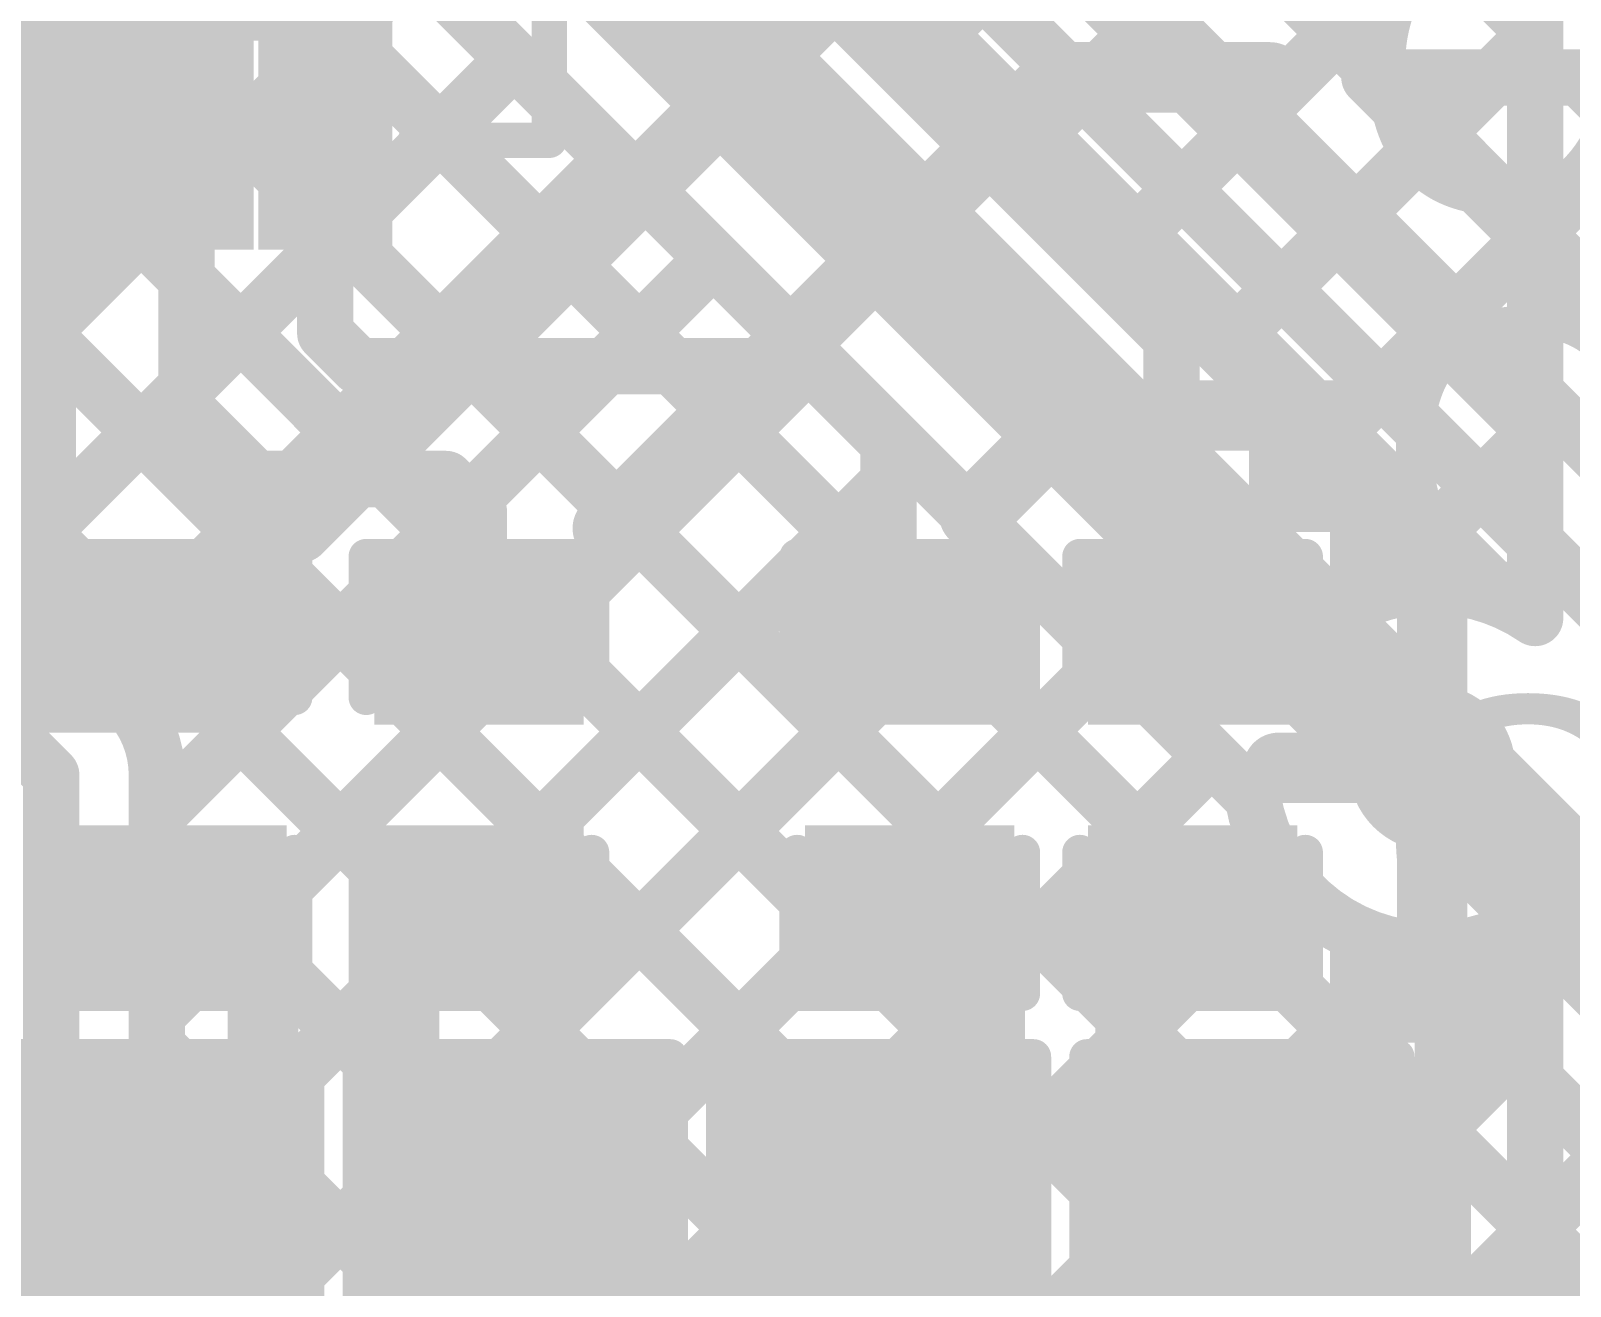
# Model space of a CAD drawing. Header units: millimetres. Extents: x -0.57 to 2.98, y -0.65 to 2.86.
# Drawn here: x 1.8291 to 2.0476, y 1.0374 to 1.2156 of the extents above; entities that cross this region are included whole.
import ezdxf

# ---------------------------------------------------------------- set-up
doc = ezdxf.new("R2010")
doc.units = ezdxf.units.MM
doc.header["$MEASUREMENT"] = 0
for name, color, linetype in [('BottomLayer', 5, 'Continuous'), ('BottomSolder', 6, 'Continuous'), ('Mechanical2', 216, 'Continuous'), ('TopLayer', 1, 'Continuous'), ('TopOverlay', 2, 'Continuous'), ('TopPaste', 8, 'Continuous'), ('TopSolder', 216, 'Continuous'), ('ViaHoleLayer', 16, 'Continuous')]:
    doc.layers.add(name, color=color, linetype=linetype)
doc.styles.add('Arial', font='', dxfattribs={"height": 0.2})
doc.styles.get('Arial').set_extended_font_data('Arial')

# ---------------------------------------------------------------- blocks, each defined once
blk = doc.blocks.new('SOLDER_BRIDGE_5')
at = {"layer": 'TopLayer'}
for points in [[(-0.045, -0.0175), (-0.045, 0.0175), (-0.015, 0.0175), (-0.015, -0.0175)], [(0.015, -0.0175), (0.015, 0.0175), (0.045, 0.0175), (0.045, -0.0175)]]:
    blk.add_hatch(color=1, dxfattribs=at).paths.add_polyline_path(points)
at = {"layer": 'TopPaste'}
for points in [[(-0.045, -0.0175), (-0.045, 0.0175), (-0.015, 0.0175), (-0.015, -0.0175)], [(0.015, -0.0175), (0.015, 0.0175), (0.045, 0.0175), (0.045, -0.0175)]]:
    blk.add_hatch(color=8, dxfattribs=at).paths.add_polyline_path(points)
at = {"layer": 'TopSolder'}
for points in [[(-0.049, -0.0215), (-0.049, 0.0215), (-0.011, 0.0215), (-0.011, -0.0215)], [(0.011, -0.0215), (0.011, 0.0215), (0.049, 0.0215), (0.049, -0.0215)]]:
    blk.add_hatch(color=216, dxfattribs=at).paths.add_polyline_path(points)
at = {"layer": 'TopOverlay', "const_width": 0.005}
for points in [[(-0.05, 0.022), (-0.05, -0.022)], [(-0.05, 0.022), (0.05, 0.022)], [(0.05, 0.022), (0.05, -0.022)], [(-0.05, -0.022), (0.05, -0.022)]]:
    blk.add_lwpolyline(points, dxfattribs=at)
at = {"layer": 'TopOverlay', "const_width": 0.0025}
for points in [[(-0.05125, 0.022, 1), (-0.04875, 0.022, 1)], [(-0.05125, 0.022, 1), (-0.04875, 0.022, 1)], [(0.04875, 0.022, 1), (0.05125, 0.022, 1)], [(0.04875, 0.022, 1), (0.05125, 0.022, 1)], [(-0.05125, -0.022, 1), (-0.04875, -0.022, 1)], [(-0.05125, -0.022, 1), (-0.04875, -0.022, 1)], [(0.04875, -0.022, 1), (0.05125, -0.022, 1)], [(0.04875, -0.022, 1), (0.05125, -0.022, 1)]]:
    blk.add_lwpolyline(points, format="xyb", close=True, dxfattribs=at)
blk = doc.blocks.new('C___0402_13')
at = {"layer": 'TopLayer'}
for points in [[(-0.0275, -0.0125), (-0.0275, 0.0125), (-0.0095, 0.0125), (-0.0095, -0.0125)], [(0.0095, -0.0125), (0.0095, 0.0125), (0.0275, 0.0125), (0.0275, -0.0125)]]:
    blk.add_hatch(color=1, dxfattribs=at).paths.add_polyline_path(points)
at = {"layer": 'TopPaste'}
for points in [[(-0.0275, -0.0125), (-0.0275, 0.0125), (-0.0095, 0.0125), (-0.0095, -0.0125)], [(0.0095, -0.0125), (0.0095, 0.0125), (0.0275, 0.0125), (0.0275, -0.0125)]]:
    blk.add_hatch(color=8, dxfattribs=at).paths.add_polyline_path(points)
at = {"layer": 'TopSolder'}
for points in [[(-0.02986, -0.01486), (-0.02986, 0.01486), (-0.00714, 0.01486), (-0.00714, -0.01486)], [(0.00714, -0.01486), (0.00714, 0.01486), (0.02986, 0.01486), (0.02986, -0.01486)]]:
    blk.add_hatch(color=216, dxfattribs=at).paths.add_polyline_path(points)
at = {"layer": 'TopOverlay', "const_width": 0.005}
for points in [[(-0.031, 0.016), (-0.011, 0.016)], [(-0.031, 0.016), (-0.031, -0.016)], [(0.011, 0.016), (0.031, 0.016)], [(0.031, 0.016), (0.031, -0.016)], [(-0.031, -0.016), (-0.011, -0.016)], [(0.011, -0.016), (0.031, -0.016)]]:
    blk.add_lwpolyline(points, dxfattribs=at)
at = {"layer": 'TopOverlay', "const_width": 0.0025}
for points in [[(-0.03225, 0.016, 1), (-0.02975, 0.016, 1)], [(-0.03225, 0.016, 1), (-0.02975, 0.016, 1)], [(-0.01225, 0.016, 1), (-0.00975, 0.016, 1)], [(0.00975, 0.016, 1), (0.01225, 0.016, 1)], [(0.02975, 0.016, 1), (0.03225, 0.016, 1)], [(0.02975, 0.016, 1), (0.03225, 0.016, 1)], [(-0.03225, -0.016, 1), (-0.02975, -0.016, 1)], [(-0.03225, -0.016, 1), (-0.02975, -0.016, 1)], [(-0.01225, -0.016, 1), (-0.00975, -0.016, 1)], [(0.00975, -0.016, 1), (0.01225, -0.016, 1)], [(0.02975, -0.016, 1), (0.03225, -0.016, 1)], [(0.02975, -0.016, 1), (0.03225, -0.016, 1)]]:
    blk.add_lwpolyline(points, format="xyb", close=True, dxfattribs=at)
blk = doc.blocks.new('C___0402_14')
at = {"layer": 'TopLayer'}
for points in [[(-0.0275, -0.0125), (-0.0275, 0.0125), (-0.0095, 0.0125), (-0.0095, -0.0125)], [(0.0095, -0.0125), (0.0095, 0.0125), (0.0275, 0.0125), (0.0275, -0.0125)]]:
    blk.add_hatch(color=1, dxfattribs=at).paths.add_polyline_path(points)
at = {"layer": 'TopPaste'}
for points in [[(-0.0275, -0.0125), (-0.0275, 0.0125), (-0.0095, 0.0125), (-0.0095, -0.0125)], [(0.0095, -0.0125), (0.0095, 0.0125), (0.0275, 0.0125), (0.0275, -0.0125)]]:
    blk.add_hatch(color=8, dxfattribs=at).paths.add_polyline_path(points)
at = {"layer": 'TopSolder'}
for points in [[(-0.02986, -0.01486), (-0.02986, 0.01486), (-0.00714, 0.01486), (-0.00714, -0.01486)], [(0.00714, -0.01486), (0.00714, 0.01486), (0.02986, 0.01486), (0.02986, -0.01486)]]:
    blk.add_hatch(color=216, dxfattribs=at).paths.add_polyline_path(points)
at = {"layer": 'TopOverlay', "const_width": 0.005}
for points in [[(-0.031, 0.016), (-0.011, 0.016)], [(-0.031, 0.016), (-0.031, -0.016)], [(0.011, 0.016), (0.031, 0.016)], [(0.031, 0.016), (0.031, -0.016)], [(-0.031, -0.016), (-0.011, -0.016)], [(0.011, -0.016), (0.031, -0.016)]]:
    blk.add_lwpolyline(points, dxfattribs=at)
at = {"layer": 'TopOverlay', "const_width": 0.0025}
for points in [[(-0.03225, 0.016, 1), (-0.02975, 0.016, 1)], [(-0.03225, 0.016, 1), (-0.02975, 0.016, 1)], [(-0.01225, 0.016, 1), (-0.00975, 0.016, 1)], [(0.00975, 0.016, 1), (0.01225, 0.016, 1)], [(0.02975, 0.016, 1), (0.03225, 0.016, 1)], [(0.02975, 0.016, 1), (0.03225, 0.016, 1)], [(-0.03225, -0.016, 1), (-0.02975, -0.016, 1)], [(-0.03225, -0.016, 1), (-0.02975, -0.016, 1)], [(-0.01225, -0.016, 1), (-0.00975, -0.016, 1)], [(0.00975, -0.016, 1), (0.01225, -0.016, 1)], [(0.02975, -0.016, 1), (0.03225, -0.016, 1)], [(0.02975, -0.016, 1), (0.03225, -0.016, 1)]]:
    blk.add_lwpolyline(points, format="xyb", close=True, dxfattribs=at)
blk = doc.blocks.new('C___0402_15')
at = {"layer": 'TopLayer'}
for points in [[(-0.0275, -0.0125), (-0.0275, 0.0125), (-0.0095, 0.0125), (-0.0095, -0.0125)], [(0.0095, -0.0125), (0.0095, 0.0125), (0.0275, 0.0125), (0.0275, -0.0125)]]:
    blk.add_hatch(color=1, dxfattribs=at).paths.add_polyline_path(points)
at = {"layer": 'TopPaste'}
for points in [[(-0.0275, -0.0125), (-0.0275, 0.0125), (-0.0095, 0.0125), (-0.0095, -0.0125)], [(0.0095, -0.0125), (0.0095, 0.0125), (0.0275, 0.0125), (0.0275, -0.0125)]]:
    blk.add_hatch(color=8, dxfattribs=at).paths.add_polyline_path(points)
at = {"layer": 'TopSolder'}
for points in [[(-0.02986, -0.01486), (-0.02986, 0.01486), (-0.00714, 0.01486), (-0.00714, -0.01486)], [(0.00714, -0.01486), (0.00714, 0.01486), (0.02986, 0.01486), (0.02986, -0.01486)]]:
    blk.add_hatch(color=216, dxfattribs=at).paths.add_polyline_path(points)
at = {"layer": 'TopOverlay', "const_width": 0.005}
for points in [[(-0.031, 0.016), (-0.031, -0.016)], [(-0.031, 0.016), (-0.011, 0.016)], [(0.011, 0.016), (0.031, 0.016)], [(0.031, 0.016), (0.031, -0.016)], [(-0.031, -0.016), (-0.011, -0.016)], [(0.011, -0.016), (0.031, -0.016)]]:
    blk.add_lwpolyline(points, dxfattribs=at)
at = {"layer": 'TopOverlay', "const_width": 0.0025}
for points in [[(-0.03225, 0.016, 1), (-0.02975, 0.016, 1)], [(-0.03225, 0.016, 1), (-0.02975, 0.016, 1)], [(-0.01225, 0.016, 1), (-0.00975, 0.016, 1)], [(0.00975, 0.016, 1), (0.01225, 0.016, 1)], [(0.02975, 0.016, 1), (0.03225, 0.016, 1)], [(0.02975, 0.016, 1), (0.03225, 0.016, 1)], [(-0.03225, -0.016, 1), (-0.02975, -0.016, 1)], [(-0.03225, -0.016, 1), (-0.02975, -0.016, 1)], [(-0.01225, -0.016, 1), (-0.00975, -0.016, 1)], [(0.00975, -0.016, 1), (0.01225, -0.016, 1)], [(0.02975, -0.016, 1), (0.03225, -0.016, 1)], [(0.02975, -0.016, 1), (0.03225, -0.016, 1)]]:
    blk.add_lwpolyline(points, format="xyb", close=True, dxfattribs=at)
blk = doc.blocks.new('C___0402_16')
at = {"layer": 'TopLayer'}
for points in [[(-0.0275, -0.0125), (-0.0275, 0.0125), (-0.0095, 0.0125), (-0.0095, -0.0125)], [(0.0095, -0.0125), (0.0095, 0.0125), (0.0275, 0.0125), (0.0275, -0.0125)]]:
    blk.add_hatch(color=1, dxfattribs=at).paths.add_polyline_path(points)
at = {"layer": 'TopPaste'}
for points in [[(-0.0275, -0.0125), (-0.0275, 0.0125), (-0.0095, 0.0125), (-0.0095, -0.0125)], [(0.0095, -0.0125), (0.0095, 0.0125), (0.0275, 0.0125), (0.0275, -0.0125)]]:
    blk.add_hatch(color=8, dxfattribs=at).paths.add_polyline_path(points)
at = {"layer": 'TopSolder'}
for points in [[(-0.02986, -0.01486), (-0.02986, 0.01486), (-0.00714, 0.01486), (-0.00714, -0.01486)], [(0.00714, -0.01486), (0.00714, 0.01486), (0.02986, 0.01486), (0.02986, -0.01486)]]:
    blk.add_hatch(color=216, dxfattribs=at).paths.add_polyline_path(points)
at = {"layer": 'TopOverlay', "const_width": 0.005}
for points in [[(-0.031, 0.016), (-0.031, -0.016)], [(-0.031, 0.016), (-0.011, 0.016)], [(0.011, 0.016), (0.031, 0.016)], [(0.031, 0.016), (0.031, -0.016)], [(-0.031, -0.016), (-0.011, -0.016)], [(0.011, -0.016), (0.031, -0.016)]]:
    blk.add_lwpolyline(points, dxfattribs=at)
at = {"layer": 'TopOverlay', "const_width": 0.0025}
for points in [[(-0.03225, 0.016, 1), (-0.02975, 0.016, 1)], [(-0.03225, 0.016, 1), (-0.02975, 0.016, 1)], [(-0.01225, 0.016, 1), (-0.00975, 0.016, 1)], [(0.00975, 0.016, 1), (0.01225, 0.016, 1)], [(0.02975, 0.016, 1), (0.03225, 0.016, 1)], [(0.02975, 0.016, 1), (0.03225, 0.016, 1)], [(-0.03225, -0.016, 1), (-0.02975, -0.016, 1)], [(-0.03225, -0.016, 1), (-0.02975, -0.016, 1)], [(-0.01225, -0.016, 1), (-0.00975, -0.016, 1)], [(0.00975, -0.016, 1), (0.01225, -0.016, 1)], [(0.02975, -0.016, 1), (0.03225, -0.016, 1)], [(0.02975, -0.016, 1), (0.03225, -0.016, 1)]]:
    blk.add_lwpolyline(points, format="xyb", close=True, dxfattribs=at)
blk = doc.blocks.new('24_WQFN__4X4__92')
at = {"layer": 'TopLayer'}
for points in [[(-0.05472, 0.05906), (-0.05472, 0.09252), (-0.0437, 0.09252), (-0.0437, 0.05906)], [(-0.03504, 0.05906), (-0.03504, 0.09252), (-0.02402, 0.09252), (-0.02402, 0.05906)], [(-0.01535, 0.05906), (-0.01535, 0.09252), (-0.00433, 0.09252), (-0.00433, 0.05906)], [(0.00433, 0.05906), (0.00433, 0.09252), (0.01535, 0.09252), (0.01535, 0.05906)], [(0.02402, 0.05906), (0.02402, 0.09252), (0.03504, 0.09252), (0.03504, 0.05906)], [(0.0437, 0.05906), (0.0437, 0.09252), (0.05472, 0.09252), (0.05472, 0.05906)], [(-0.09449, 0.05472), (-0.06102, 0.05472), (-0.06102, 0.0437), (-0.09449, 0.0437)], [(0.06102, 0.05472), (0.09449, 0.05472), (0.09449, 0.0437), (0.06102, 0.0437)], [(-0.05315, 0.05315), (0.05315, 0.05315), (0.05315, -0.05315), (-0.05315, -0.05315)], [(-0.09449, 0.03504), (-0.06102, 0.03504), (-0.06102, 0.02402), (-0.09449, 0.02402)], [(0.06102, 0.03504), (0.09449, 0.03504), (0.09449, 0.02402), (0.06102, 0.02402)], [(-0.09449, 0.01535), (-0.06102, 0.01535), (-0.06102, 0.00433), (-0.09449, 0.00433)], [(0.06102, 0.01535), (0.09449, 0.01535), (0.09449, 0.00433), (0.06102, 0.00433)], [(-0.09449, -0.00433), (-0.06102, -0.00433), (-0.06102, -0.01535), (-0.09449, -0.01535)], [(0.06102, -0.00433), (0.09449, -0.00433), (0.09449, -0.01535), (0.06102, -0.01535)], [(-0.09449, -0.02402), (-0.06102, -0.02402), (-0.06102, -0.03504), (-0.09449, -0.03504)], [(0.06102, -0.02402), (0.09449, -0.02402), (0.09449, -0.03504), (0.06102, -0.03504)], [(-0.06102, -0.05472), (-0.09449, -0.05472), (-0.09449, -0.0437), (-0.06102, -0.0437)], [(0.06102, -0.0437), (0.09449, -0.0437), (0.09449, -0.05472), (0.06102, -0.05472)], [(-0.0437, -0.05906), (-0.0437, -0.09252), (-0.05472, -0.09252), (-0.05472, -0.05906)], [(-0.02402, -0.05906), (-0.02402, -0.09252), (-0.03504, -0.09252), (-0.03504, -0.05906)], [(-0.00433, -0.05906), (-0.00433, -0.09252), (-0.01535, -0.09252), (-0.01535, -0.05906)], [(0.01535, -0.05906), (0.01535, -0.09252), (0.00433, -0.09252), (0.00433, -0.05906)], [(0.03504, -0.05906), (0.03504, -0.09252), (0.02402, -0.09252), (0.02402, -0.05906)], [(0.05472, -0.05906), (0.05472, -0.09252), (0.0437, -0.09252), (0.0437, -0.05906)]]:
    blk.add_hatch(color=1, dxfattribs=at).paths.add_polyline_path(points)
at = {"layer": 'TopPaste'}
for points in [[(-0.05472, 0.05906), (-0.05472, 0.09252), (-0.0437, 0.09252), (-0.0437, 0.05906)], [(-0.03504, 0.05906), (-0.03504, 0.09252), (-0.02402, 0.09252), (-0.02402, 0.05906)], [(-0.01535, 0.05906), (-0.01535, 0.09252), (-0.00433, 0.09252), (-0.00433, 0.05906)], [(0.00433, 0.05906), (0.00433, 0.09252), (0.01535, 0.09252), (0.01535, 0.05906)], [(0.02402, 0.05906), (0.02402, 0.09252), (0.03504, 0.09252), (0.03504, 0.05906)], [(0.0437, 0.05906), (0.0437, 0.09252), (0.05472, 0.09252), (0.05472, 0.05906)], [(-0.09449, 0.05472), (-0.06102, 0.05472), (-0.06102, 0.0437), (-0.09449, 0.0437)], [(0.06102, 0.05472), (0.09449, 0.05472), (0.09449, 0.0437), (0.06102, 0.0437)], [(-0.05315, 0.05315), (0.05315, 0.05315), (0.05315, -0.05315), (-0.05315, -0.05315)], [(-0.09449, 0.03504), (-0.06102, 0.03504), (-0.06102, 0.02402), (-0.09449, 0.02402)], [(0.06102, 0.03504), (0.09449, 0.03504), (0.09449, 0.02402), (0.06102, 0.02402)], [(-0.09449, 0.01535), (-0.06102, 0.01535), (-0.06102, 0.00433), (-0.09449, 0.00433)], [(0.06102, 0.01535), (0.09449, 0.01535), (0.09449, 0.00433), (0.06102, 0.00433)], [(-0.09449, -0.00433), (-0.06102, -0.00433), (-0.06102, -0.01535), (-0.09449, -0.01535)], [(0.06102, -0.00433), (0.09449, -0.00433), (0.09449, -0.01535), (0.06102, -0.01535)], [(-0.09449, -0.02402), (-0.06102, -0.02402), (-0.06102, -0.03504), (-0.09449, -0.03504)], [(0.06102, -0.02402), (0.09449, -0.02402), (0.09449, -0.03504), (0.06102, -0.03504)], [(-0.06102, -0.05472), (-0.09449, -0.05472), (-0.09449, -0.0437), (-0.06102, -0.0437)], [(0.06102, -0.0437), (0.09449, -0.0437), (0.09449, -0.05472), (0.06102, -0.05472)], [(-0.0437, -0.05906), (-0.0437, -0.09252), (-0.05472, -0.09252), (-0.05472, -0.05906)], [(-0.02402, -0.05906), (-0.02402, -0.09252), (-0.03504, -0.09252), (-0.03504, -0.05906)], [(-0.00433, -0.05906), (-0.00433, -0.09252), (-0.01535, -0.09252), (-0.01535, -0.05906)], [(0.01535, -0.05906), (0.01535, -0.09252), (0.00433, -0.09252), (0.00433, -0.05906)], [(0.03504, -0.05906), (0.03504, -0.09252), (0.02402, -0.09252), (0.02402, -0.05906)], [(0.05472, -0.05906), (0.05472, -0.09252), (0.0437, -0.09252), (0.0437, -0.05906)]]:
    blk.add_hatch(color=8, dxfattribs=at).paths.add_polyline_path(points)
at = {"layer": 'TopSolder'}
for points in [[(-0.05872, 0.05506), (-0.05872, 0.09652), (-0.0397, 0.09652), (-0.0397, 0.05506)], [(-0.03904, 0.05506), (-0.03904, 0.09652), (-0.02002, 0.09652), (-0.02002, 0.05506)], [(-0.01935, 0.05506), (-0.01935, 0.09652), (-0.00033, 0.09652), (-0.00033, 0.05506)], [(0.00033, 0.05506), (0.00033, 0.09652), (0.01935, 0.09652), (0.01935, 0.05506)], [(0.02002, 0.05506), (0.02002, 0.09652), (0.03904, 0.09652), (0.03904, 0.05506)], [(0.0397, 0.05506), (0.0397, 0.09652), (0.05872, 0.09652), (0.05872, 0.05506)], [(-0.09849, 0.05872), (-0.05702, 0.05872), (-0.05702, 0.0397), (-0.09849, 0.0397)], [(-0.05715, 0.05715), (0.05715, 0.05715), (0.05715, -0.05715), (-0.05715, -0.05715)], [(0.05702, 0.05872), (0.09849, 0.05872), (0.09849, 0.0397), (0.05702, 0.0397)], [(-0.09849, 0.03904), (-0.05702, 0.03904), (-0.05702, 0.02002), (-0.09849, 0.02002)], [(0.05702, 0.03904), (0.09849, 0.03904), (0.09849, 0.02002), (0.05702, 0.02002)], [(-0.09849, 0.01935), (-0.05702, 0.01935), (-0.05702, 0.00033), (-0.09849, 0.00033)], [(0.05702, 0.01935), (0.09849, 0.01935), (0.09849, 0.00033), (0.05702, 0.00033)], [(-0.09849, -0.00033), (-0.05702, -0.00033), (-0.05702, -0.01935), (-0.09849, -0.01935)], [(0.05702, -0.00033), (0.09849, -0.00033), (0.09849, -0.01935), (0.05702, -0.01935)], [(-0.09849, -0.02002), (-0.05702, -0.02002), (-0.05702, -0.03904), (-0.09849, -0.03904)], [(0.05702, -0.02002), (0.09849, -0.02002), (0.09849, -0.03904), (0.05702, -0.03904)], [(-0.05702, -0.05872), (-0.09849, -0.05872), (-0.09849, -0.0397), (-0.05702, -0.0397)], [(0.05702, -0.0397), (0.09849, -0.0397), (0.09849, -0.05872), (0.05702, -0.05872)], [(-0.0397, -0.05506), (-0.0397, -0.09652), (-0.05872, -0.09652), (-0.05872, -0.05506)], [(-0.02002, -0.05506), (-0.02002, -0.09652), (-0.03904, -0.09652), (-0.03904, -0.05506)], [(-0.00033, -0.05506), (-0.00033, -0.09652), (-0.01935, -0.09652), (-0.01935, -0.05506)], [(0.01935, -0.05506), (0.01935, -0.09652), (0.00033, -0.09652), (0.00033, -0.05506)], [(0.03904, -0.05506), (0.03904, -0.09652), (0.02002, -0.09652), (0.02002, -0.05506)], [(0.05872, -0.05506), (0.05872, -0.09652), (0.0397, -0.09652), (0.0397, -0.05506)]]:
    blk.add_hatch(color=216, dxfattribs=at).paths.add_polyline_path(points)
at = {"layer": 'TopOverlay', "const_width": 0.005}
for points in [[(-0.081, 0.063), (-0.081, 0.081)], [(-0.081, 0.081), (-0.062, 0.081)], [(0.062, 0.081), (0.081, 0.081)], [(0.081, 0.063), (0.081, 0.081)], [(-0.106, 0.05457), (-0.101, 0.04957)], [(-0.106, 0.04457), (-0.106, 0.05457)], [(-0.106, 0.04457), (-0.101, 0.04957)], [(-0.081, -0.081), (-0.081, -0.063)], [(0.081, -0.081), (0.081, -0.063)], [(-0.081, -0.081), (-0.062, -0.081)], [(0.062, -0.081), (0.081, -0.081)]]:
    blk.add_lwpolyline(points, dxfattribs=at)
at = {"layer": 'TopOverlay', "const_width": 0.0025}
for points in [[(-0.08225, 0.081, 1), (-0.07975, 0.081, 1)], [(-0.08225, 0.081, 1), (-0.07975, 0.081, 1)], [(-0.06325, 0.081, 1), (-0.06075, 0.081, 1)], [(0.06075, 0.081, 1), (0.06325, 0.081, 1)], [(0.07975, 0.081, 1), (0.08225, 0.081, 1)], [(0.07975, 0.081, 1), (0.08225, 0.081, 1)], [(-0.08225, 0.063, 1), (-0.07975, 0.063, 1)], [(0.07975, 0.063, 1), (0.08225, 0.063, 1)], [(-0.10725, 0.05457, 1), (-0.10475, 0.05457, 1)], [(-0.10725, 0.05457, 1), (-0.10475, 0.05457, 1)], [(-0.10225, 0.04957, 1), (-0.09975, 0.04957, 1)], [(-0.10225, 0.04957, 1), (-0.09975, 0.04957, 1)], [(-0.10725, 0.04457, 1), (-0.10475, 0.04457, 1)], [(-0.10725, 0.04457, 1), (-0.10475, 0.04457, 1)], [(-0.08225, -0.063, 1), (-0.07975, -0.063, 1)], [(0.07975, -0.063, 1), (0.08225, -0.063, 1)], [(-0.08225, -0.081, 1), (-0.07975, -0.081, 1)], [(-0.08225, -0.081, 1), (-0.07975, -0.081, 1)], [(-0.06325, -0.081, 1), (-0.06075, -0.081, 1)], [(0.06075, -0.081, 1), (0.06325, -0.081, 1)], [(0.07975, -0.081, 1), (0.08225, -0.081, 1)], [(0.07975, -0.081, 1), (0.08225, -0.081, 1)]]:
    blk.add_lwpolyline(points, format="xyb", close=True, dxfattribs=at)
blk = doc.blocks.new('SOLDER_BRIDGE_116')
at = {"layer": 'TopLayer'}
for points in [[(-0.045, -0.0175), (-0.045, 0.0175), (-0.015, 0.0175), (-0.015, -0.0175)], [(0.015, -0.0175), (0.015, 0.0175), (0.045, 0.0175), (0.045, -0.0175)]]:
    blk.add_hatch(color=1, dxfattribs=at).paths.add_polyline_path(points)
at = {"layer": 'TopPaste'}
for points in [[(-0.045, -0.0175), (-0.045, 0.0175), (-0.015, 0.0175), (-0.015, -0.0175)], [(0.015, -0.0175), (0.015, 0.0175), (0.045, 0.0175), (0.045, -0.0175)]]:
    blk.add_hatch(color=8, dxfattribs=at).paths.add_polyline_path(points)
at = {"layer": 'TopSolder'}
for points in [[(-0.049, -0.0215), (-0.049, 0.0215), (-0.011, 0.0215), (-0.011, -0.0215)], [(0.011, -0.0215), (0.011, 0.0215), (0.049, 0.0215), (0.049, -0.0215)]]:
    blk.add_hatch(color=216, dxfattribs=at).paths.add_polyline_path(points)
at = {"layer": 'TopOverlay', "const_width": 0.005}
for points in [[(-0.05, 0.022), (-0.05, -0.022)], [(-0.05, 0.022), (0.05, 0.022)], [(0.05, 0.022), (0.05, -0.022)], [(-0.05, -0.022), (0.05, -0.022)]]:
    blk.add_lwpolyline(points, dxfattribs=at)
at = {"layer": 'TopOverlay', "const_width": 0.0025}
for points in [[(-0.05125, 0.022, 1), (-0.04875, 0.022, 1)], [(-0.05125, 0.022, 1), (-0.04875, 0.022, 1)], [(0.04875, 0.022, 1), (0.05125, 0.022, 1)], [(0.04875, 0.022, 1), (0.05125, 0.022, 1)], [(-0.05125, -0.022, 1), (-0.04875, -0.022, 1)], [(-0.05125, -0.022, 1), (-0.04875, -0.022, 1)], [(0.04875, -0.022, 1), (0.05125, -0.022, 1)], [(0.04875, -0.022, 1), (0.05125, -0.022, 1)]]:
    blk.add_lwpolyline(points, format="xyb", close=True, dxfattribs=at)
blk = doc.blocks.new('SOLDER_BRIDGE_117')
at = {"layer": 'TopLayer'}
for points in [[(-0.045, -0.0175), (-0.045, 0.0175), (-0.015, 0.0175), (-0.015, -0.0175)], [(0.015, -0.0175), (0.015, 0.0175), (0.045, 0.0175), (0.045, -0.0175)]]:
    blk.add_hatch(color=1, dxfattribs=at).paths.add_polyline_path(points)
at = {"layer": 'TopPaste'}
for points in [[(-0.045, -0.0175), (-0.045, 0.0175), (-0.015, 0.0175), (-0.015, -0.0175)], [(0.015, -0.0175), (0.015, 0.0175), (0.045, 0.0175), (0.045, -0.0175)]]:
    blk.add_hatch(color=8, dxfattribs=at).paths.add_polyline_path(points)
at = {"layer": 'TopSolder'}
for points in [[(-0.049, -0.0215), (-0.049, 0.0215), (-0.011, 0.0215), (-0.011, -0.0215)], [(0.011, -0.0215), (0.011, 0.0215), (0.049, 0.0215), (0.049, -0.0215)]]:
    blk.add_hatch(color=216, dxfattribs=at).paths.add_polyline_path(points)
at = {"layer": 'TopOverlay', "const_width": 0.005}
for points in [[(-0.05, 0.022), (0.05, 0.022)], [(-0.05, 0.022), (-0.05, -0.022)], [(0.05, 0.022), (0.05, -0.022)], [(-0.05, -0.022), (0.05, -0.022)]]:
    blk.add_lwpolyline(points, dxfattribs=at)
at = {"layer": 'TopOverlay', "const_width": 0.0025}
for points in [[(-0.05125, 0.022, 1), (-0.04875, 0.022, 1)], [(-0.05125, 0.022, 1), (-0.04875, 0.022, 1)], [(0.04875, 0.022, 1), (0.05125, 0.022, 1)], [(0.04875, 0.022, 1), (0.05125, 0.022, 1)], [(-0.05125, -0.022, 1), (-0.04875, -0.022, 1)], [(-0.05125, -0.022, 1), (-0.04875, -0.022, 1)], [(0.04875, -0.022, 1), (0.05125, -0.022, 1)], [(0.04875, -0.022, 1), (0.05125, -0.022, 1)]]:
    blk.add_lwpolyline(points, format="xyb", close=True, dxfattribs=at)
blk = doc.blocks.new('SOLDER_BRIDGE_118')
at = {"layer": 'TopLayer'}
for points in [[(-0.045, -0.0175), (-0.045, 0.0175), (-0.015, 0.0175), (-0.015, -0.0175)], [(0.015, -0.0175), (0.015, 0.0175), (0.045, 0.0175), (0.045, -0.0175)]]:
    blk.add_hatch(color=1, dxfattribs=at).paths.add_polyline_path(points)
at = {"layer": 'TopPaste'}
for points in [[(-0.045, -0.0175), (-0.045, 0.0175), (-0.015, 0.0175), (-0.015, -0.0175)], [(0.015, -0.0175), (0.015, 0.0175), (0.045, 0.0175), (0.045, -0.0175)]]:
    blk.add_hatch(color=8, dxfattribs=at).paths.add_polyline_path(points)
at = {"layer": 'TopSolder'}
for points in [[(-0.049, -0.0215), (-0.049, 0.0215), (-0.011, 0.0215), (-0.011, -0.0215)], [(0.011, -0.0215), (0.011, 0.0215), (0.049, 0.0215), (0.049, -0.0215)]]:
    blk.add_hatch(color=216, dxfattribs=at).paths.add_polyline_path(points)
at = {"layer": 'TopOverlay', "const_width": 0.005}
for points in [[(-0.05, 0.022), (-0.05, -0.022)], [(-0.05, 0.022), (0.05, 0.022)], [(0.05, 0.022), (0.05, -0.022)], [(-0.05, -0.022), (0.05, -0.022)]]:
    blk.add_lwpolyline(points, dxfattribs=at)
at = {"layer": 'TopOverlay', "const_width": 0.0025}
for points in [[(-0.05125, 0.022, 1), (-0.04875, 0.022, 1)], [(-0.05125, 0.022, 1), (-0.04875, 0.022, 1)], [(0.04875, 0.022, 1), (0.05125, 0.022, 1)], [(0.04875, 0.022, 1), (0.05125, 0.022, 1)], [(-0.05125, -0.022, 1), (-0.04875, -0.022, 1)], [(-0.05125, -0.022, 1), (-0.04875, -0.022, 1)], [(0.04875, -0.022, 1), (0.05125, -0.022, 1)], [(0.04875, -0.022, 1), (0.05125, -0.022, 1)]]:
    blk.add_lwpolyline(points, format="xyb", close=True, dxfattribs=at)

msp = doc.modelspace()

# ---------------------------------------------------------------- hatches: boundary and pattern name
at = {"layer": 'BottomLayer'}
h = msp.add_hatch(color=5, dxfattribs=at)
edge = h.paths.add_edge_path()
edge.add_arc((2.028, 1.111), 0.01181, 0, 360)
at = {"layer": 'BottomSolder'}
h = msp.add_hatch(color=6, dxfattribs=at)
edge = h.paths.add_edge_path()
edge.add_arc((2.028, 1.111), 0.00791, 0, 360)
at = {"layer": 'TopLayer'}
msp.add_hatch(color=1, dxfattribs=at).paths.add_polyline_path([(1.82753, 1.116), (1.86353, 1.116), (1.86353, 1.14), (1.82753, 1.14)])
h = msp.add_hatch(color=1, dxfattribs=at)
edge = h.paths.add_edge_path()
edge.add_arc((2.028, 1.111), 0.01181, 0, 360)
at = {"layer": 'TopSolder'}
h = msp.add_hatch(color=216, dxfattribs=at)
edge = h.paths.add_edge_path()
edge.add_arc((2.028, 1.111), 0.00791, 0, 360)
at = {"layer": 'ViaHoleLayer'}
h = msp.add_hatch(color=16, dxfattribs=at)
edge = h.paths.add_edge_path()
edge.add_arc((2.028, 1.111), 0.00591, 0, 360)

# ---------------------------------------------------------------- linework, layer by layer
at = {"layer": 'BottomLayer'}
for points, const_width in [([(1.95571, 1.21299), (2.01231, 1.26959)], 0.008), ([(1.9117, 1.257), (2.03224, 1.13646)], 0.008), ([(1.91606, 1.257), (2.03846, 1.1346)], 0.008), ([(1.94434, 1.257), (2.04262, 1.15873)], 0.008), ([(1.9723, 1.25733), (2.04262, 1.18701)], 0.008), ([(1.895, 1.244), (2.028, 1.111)], 0.02), ([(1.96985, 1.19885), (2.00968, 1.23868)], 0.008), ([(2.04262, 1.13227), (2.04262, 1.23178)], 0.008), ([(1.84, 1.19721), (1.84, 1.22768)], 0.008), ([(1.98399, 1.18471), (2.02691, 1.22763)], 0.008), ([(2.03039, 1.22752), (2.04262, 1.21529)], 0.008), ([(1.81054, 1.15267), (1.88086, 1.223)], 0.008), ([(1.8863, 1.223), (2.00254, 1.10676)], 0.008), ([(1.84, 1.21042), (1.84985, 1.22027)], 0.008), ([(1.84, 1.21992), (2.04262, 1.0173)], 0.008), ([(1.86856, 1.21965), (2.04262, 1.04559)], 0.008), ([(1.99813, 1.17056), (2.04262, 1.21505)], 0.008), ([(1.82468, 1.13853), (1.89773, 1.21158)], 0.008), ([(1.83882, 1.12439), (1.91187, 1.19743)], 0.008), ([(1.83929, 1.19235), (2.04262, 0.98902)], 0.008), ([(1.81383, 1.164), (1.835, 1.18517)], 0.008), ([(2.01228, 1.15642), (2.04262, 1.18676)], 0.008), ([(1.847, 1.10428), (1.92601, 1.18329)], 0.008), ([(1.82659, 1.17676), (2.04262, 0.96074)], 0.008), ([(1.847, 1.076), (1.94015, 1.16915)], 0.008), ([(1.81237, 1.1627), (2.04262, 0.93245)], 0.008), ([(1.783, 1.159), (1.832, 1.11)], 0.008), ([(1.80406, 1.15915), (1.8426, 1.12061)], 0.008), ([(2.02642, 1.14228), (2.04262, 1.15848)], 0.008), ([(1.847, 1.04771), (1.95429, 1.15501)], 0.008), ([(1.847, 1.01943), (1.96844, 1.14087)], 0.008), ([(2.028, 1.111), (2.028, 1.13281)], 0.01), ([(1.847, 0.99115), (1.98258, 1.12672)], 0.008), ([(1.847, 0.96286), (1.99672, 1.11258)], 0.008), ([(2.00619, 1.111), (2.028, 1.111)], 0.01), ([(2.028, 1.08919), (2.028, 1.111)], 0.01), ([(1.832, 0.545), (1.832, 1.11)], 0.008), ([(1.847, 0.96062), (1.847, 1.11)], 0.008), ([(1.847, 1.09978), (2.02878, 0.918)], 0.008), ([(1.87058, 0.95815), (2.0076, 1.09518)], 0.008), ([(2.04262, 0.93183), (2.04262, 1.08973)], 0.008), ([(1.89983, 0.95912), (2.02598, 1.08527)], 0.008), ([(2.03111, 1.08538), (2.04262, 1.07387)], 0.008), ([(1.91016, 0.94117), (2.04262, 1.07362)], 0.008), ([(1.847, 1.0715), (2.01464, 0.90386)], 0.008), ([(1.89807, 0.9008), (2.04262, 1.04534)], 0.008), ([(1.847, 1.04321), (2.0005, 0.88971)], 0.008)]:
    msp.add_lwpolyline(points, dxfattribs=dict(at, const_width=const_width))
at = {"layer": 'BottomLayer', "const_width": 0.008}
for points in [[(1.87501, 1.223, -0.39564), (1.84, 1.22768)], [(1.84, 1.19721, -0.199327), (1.835, 1.18517)], [(1.84, 1.19721, -0.198912), (1.83502, 1.18519)], [(2.03224, 1.13646, -0.109689), (2.04262, 1.13227)], [(1.84261, 1.12061, -0.198912), (1.847, 1.11)], [(1.84261, 1.1206, -0.198764), (1.847, 1.11)], [(2.04262, 1.08973, -0.548839), (2.00254, 1.10676)]]:
    msp.add_lwpolyline(points, format="xyb", dxfattribs=at)
at = {"layer": 'BottomLayer'}
for points, const_width in [([(2.04062, 1.21529, 1), (2.04462, 1.21529, 1)], 0.004), ([(2.04062, 1.21505, 1), (2.04462, 1.21505, 1)], 0.004), ([(1.89573, 1.21158, 1), (1.89973, 1.21158, 1)], 0.004), ([(1.95371, 1.21299, 1), (1.95771, 1.21299, 1)], 0.004), ([(1.838, 1.21042, 1), (1.842, 1.21042, 1)], 0.004), ([(1.96785, 1.19885, 1), (1.97185, 1.19885, 1)], 0.004), ([(1.838, 1.19721, 1), (1.842, 1.19721, 1)], 0.004), ([(1.838, 1.19721, 1), (1.842, 1.19721, 1)], 0.004), ([(1.838, 1.19721, 1), (1.842, 1.19721, 1)], 0.004), ([(1.90987, 1.19743, 1), (1.91387, 1.19743, 1)], 0.004), ([(1.83729, 1.19235, 1), (1.84129, 1.19235, 1)], 0.004), ([(2.04062, 1.18701, 1), (2.04462, 1.18701, 1)], 0.004), ([(1.833, 1.18517, 1), (1.837, 1.18517, 1)], 0.004), ([(1.833, 1.18517, 1), (1.837, 1.18517, 1)], 0.004), ([(1.83302, 1.18519, 1), (1.83702, 1.18519, 1)], 0.004), ([(1.98199, 1.18471, 1), (1.98599, 1.18471, 1)], 0.004), ([(2.04062, 1.18676, 1), (2.04462, 1.18676, 1)], 0.004), ([(1.92401, 1.18329, 1), (1.92801, 1.18329, 1)], 0.004), ([(1.82459, 1.17676, 1), (1.82859, 1.17676, 1)], 0.004), ([(1.99613, 1.17056, 1), (2.00013, 1.17056, 1)], 0.004), ([(1.93815, 1.16915, 1), (1.94215, 1.16915, 1)], 0.004), ([(2.04062, 1.15873, 1), (2.04462, 1.15873, 1)], 0.004), ([(2.04062, 1.15848, 1), (2.04462, 1.15848, 1)], 0.004), ([(2.01028, 1.15642, 1), (2.01428, 1.15642, 1)], 0.004), ([(1.95229, 1.15501, 1), (1.95629, 1.15501, 1)], 0.004), ([(2.02442, 1.14228, 1), (2.02842, 1.14228, 1)], 0.004), ([(1.96644, 1.14087, 1), (1.97044, 1.14087, 1)], 0.004), ([(2.03024, 1.13646, 1), (2.03424, 1.13646, 1)], 0.004), ([(2.03024, 1.13646, 1), (2.03424, 1.13646, 1)], 0.004), ([(2.03646, 1.1346, 1), (2.04046, 1.1346, 1)], 0.004), ([(2.0255, 1.13281, 1), (2.0305, 1.13281, 1)], 0.005), ([(2.04062, 1.13227, 1), (2.04462, 1.13227, 1)], 0.004), ([(2.04062, 1.13227, 1), (2.04462, 1.13227, 1)], 0.004), ([(1.98058, 1.12672, 1), (1.98458, 1.12672, 1)], 0.004), ([(1.83682, 1.12439, 1), (1.84082, 1.12439, 1)], 0.004), ([(1.8406, 1.12061, 1), (1.8446, 1.12061, 1)], 0.004), ([(1.84061, 1.12061, 1), (1.84461, 1.12061, 1)], 0.004), ([(1.84061, 1.1206, 1), (1.84461, 1.1206, 1)], 0.004), ([(2.023, 1.111, 1), (2.033, 1.111, 1)], 0.01), ([(1.99472, 1.11258, 1), (1.99872, 1.11258, 1)], 0.004), ([(2.00369, 1.111, 1), (2.00869, 1.111, 1)], 0.005), ([(2.0255, 1.111, 1), (2.0305, 1.111, 1)], 0.005), ([(2.0255, 1.111, 1), (2.0305, 1.111, 1)], 0.005), ([(2.0255, 1.111, 1), (2.0305, 1.111, 1)], 0.005), ([(1.83, 1.11, 1), (1.834, 1.11, 1)], 0.004), ([(1.83, 1.11, 1), (1.834, 1.11, 1)], 0.004), ([(1.845, 1.11, 1), (1.849, 1.11, 1)], 0.004), ([(1.845, 1.11, 1), (1.849, 1.11, 1)], 0.004), ([(1.845, 1.11, 1), (1.849, 1.11, 1)], 0.004), ([(2.00054, 1.10676, 1), (2.00454, 1.10676, 1)], 0.004), ([(2.00054, 1.10676, 1), (2.00454, 1.10676, 1)], 0.004), ([(1.845, 1.10428, 1), (1.849, 1.10428, 1)], 0.004), ([(1.845, 1.09978, 1), (1.849, 1.09978, 1)], 0.004), ([(2.0056, 1.09518, 1), (2.0096, 1.09518, 1)], 0.004), ([(2.0255, 1.08919, 1), (2.0305, 1.08919, 1)], 0.005), ([(2.04062, 1.08973, 1), (2.04462, 1.08973, 1)], 0.004), ([(2.04062, 1.08973, 1), (2.04462, 1.08973, 1)], 0.004), ([(2.02398, 1.08527, 1), (2.02798, 1.08527, 1)], 0.004), ([(2.02911, 1.08538, 1), (2.03311, 1.08538, 1)], 0.004), ([(1.845, 1.076, 1), (1.849, 1.076, 1)], 0.004), ([(2.04062, 1.07387, 1), (2.04462, 1.07387, 1)], 0.004), ([(2.04062, 1.07362, 1), (2.04462, 1.07362, 1)], 0.004), ([(1.845, 1.0715, 1), (1.849, 1.0715, 1)], 0.004), ([(1.845, 1.04771, 1), (1.849, 1.04771, 1)], 0.004), ([(2.04062, 1.04559, 1), (2.04462, 1.04559, 1)], 0.004), ([(2.04062, 1.04534, 1), (2.04462, 1.04534, 1)], 0.004), ([(1.845, 1.04321, 1), (1.849, 1.04321, 1)], 0.004)]:
    msp.add_lwpolyline(points, format="xyb", close=True, dxfattribs=dict(at, const_width=const_width))
at = {"layer": 'Mechanical2', "const_width": 0.01}
msp.add_lwpolyline([(1.75783, 2.80917, -6.230382), (0.64896, 2.81029)], format="xyb", dxfattribs=at)
at = {"layer": 'TopLayer'}
for points, const_width in [([(1.93589, 1.271), (2.13613, 1.07076)], 0.008), ([(1.93414, 1.25153), (2.13467, 1.051)], 0.008), ([(1.93115, 1.23185), (1.991, 1.172)], 0.008), ([(2.0191, 1.209), (2.36979, 1.209)], 0.008), ([(2.0191, 1.209), (2.14234, 1.08576)], 0.008), ([(2.02063, 1.209), (2.14387, 1.08576)], 0.008), ([(2.02784, 1.20027), (2.03657, 1.209)], 0.008), ([(2.04198, 1.18612), (2.06485, 1.209)], 0.008), ([(2.04891, 1.209), (2.17215, 1.08576)], 0.008), ([(1.83153, 1.13253), (1.83153, 1.20527)], 0.008), ([(1.85122, 1.16178), (1.85122, 1.20527)], 0.008), ([(1.8709, 1.17269), (1.8709, 1.20527)], 0.008), ([(1.8709, 1.17269), (1.87559, 1.168)], 0.008), ([(1.991, 1.1285), (1.991, 1.172)], 0.008), ([(1.87559, 1.168), (1.94, 1.168)], 0.008), ([(1.94, 1.168), (1.95086, 1.15714)], 0.008), ([(1.85122, 1.16178), (1.861, 1.152)], 0.008), ([(2.006, 1.15846), (2.01596, 1.1485)], 0.008), ([(2.006, 1.1485), (2.006, 1.15846)], 0.008), ([(1.95086, 1.1285), (1.95086, 1.15714)], 0.008), ([(2.006, 1.15015), (2.01016, 1.1543)], 0.008), ([(1.861, 1.152), (1.88803, 1.152)], 0.008), ([(1.88803, 1.152), (1.89271, 1.14731)], 0.008), ([(2.006, 1.1485), (2.01596, 1.1485)], 0.008), ([(1.89271, 1.1285), (1.89271, 1.14731)], 0.008), ([(2.0175, 1.13458), (2.0175, 1.14696)], 0.008), ([(2.0175, 1.14696), (2.02765, 1.13681)], 0.008), ([(2.01952, 1.13538), (2.0243, 1.14016)], 0.008), ([(2.028, 1.111), (2.028, 1.13281)], 0.01), ([(1.95593, 1.12767), (1.95936, 1.12424)], 0.008), ([(2.028, 1.111), (2.112, 1.027)], 0.02), ([(2.028, 1.08919), (2.028, 1.111)], 0.01), ([(1.85057, 1.0915), (1.85407, 1.0915)], 0.01), ([(1.85407, 1.0915), (1.86207, 1.0835)], 0.01), ([(1.88207, 1.08436), (1.88921, 1.0915)], 0.01), ([(1.88921, 1.0915), (1.89271, 1.0915)], 0.01), ([(1.95386, 1.0915), (1.95736, 1.0915)], 0.01), ([(1.95736, 1.0915), (1.96521, 1.08364)], 0.01), ([(1.9865, 1.0875), (1.9905, 1.0915)], 0.01), ([(1.9905, 1.0915), (1.994, 1.0915)], 0.01), ([(1.9865, 1.08293), (1.9865, 1.0875)], 0.01), ([(2.0175, 1.076), (2.0175, 1.08742)], 0.008), ([(1.86207, 1.06329), (1.86207, 1.0835)], 0.01), ([(1.88207, 1.06329), (1.88207, 1.08436)], 0.01), ([(1.96521, 1.06329), (1.96521, 1.08364)], 0.01), ([(2.0175, 1.07679), (2.025, 1.0843)], 0.008), ([(2.02376, 1.08554), (2.09712, 1.01219)], 0.008), ([(1.98521, 1.08164), (1.9865, 1.08293)], 0.01), ([(1.98521, 1.06329), (1.98521, 1.08164)], 0.01), ([(2.0175, 1.076), (2.0295, 1.076)], 0.008), ([(2.0295, 1.024), (2.0295, 1.076)], 0.008), ([(2.0295, 1.06051), (2.03915, 1.07015)], 0.008), ([(1.84879, 1.05), (1.86207, 1.06329)], 0.01), ([(1.88207, 1.06329), (1.89536, 1.05)], 0.01), ([(1.95193, 1.05), (1.96521, 1.06329)], 0.01), ([(1.98521, 1.06329), (1.9985, 1.05)], 0.01), ([(2.0295, 1.0587), (2.1172, 0.971)], 0.008), ([(2.0295, 1.03222), (2.05329, 1.05601)], 0.008), ([(1.84629, 1.05), (1.84879, 1.05)], 0.01), ([(1.89536, 1.05), (1.89786, 1.05)], 0.01), ([(1.94943, 1.05), (1.95193, 1.05)], 0.01), ([(1.9985, 1.05), (2.001, 1.05)], 0.01)]:
    msp.add_lwpolyline(points, dxfattribs=dict(at, const_width=const_width))
for points, const_width in [([(2.0171, 1.209, 1), (2.0211, 1.209, 1)], 0.004), ([(2.0171, 1.209, 1), (2.0211, 1.209, 1)], 0.004), ([(2.01863, 1.209, 1), (2.02263, 1.209, 1)], 0.004), ([(2.03457, 1.209, 1), (2.03857, 1.209, 1)], 0.004), ([(2.04691, 1.209, 1), (2.05091, 1.209, 1)], 0.004), ([(1.82953, 1.20527, 1), (1.83353, 1.20527, 1)], 0.004), ([(1.84922, 1.20527, 1), (1.85322, 1.20527, 1)], 0.004), ([(1.8689, 1.20527, 1), (1.8729, 1.20527, 1)], 0.004), ([(2.02584, 1.20027, 1), (2.02984, 1.20027, 1)], 0.004), ([(2.03998, 1.18612, 1), (2.04398, 1.18612, 1)], 0.004), ([(1.8689, 1.17269, 1), (1.8729, 1.17269, 1)], 0.004), ([(1.8689, 1.17269, 1), (1.8729, 1.17269, 1)], 0.004), ([(1.989, 1.172, 1), (1.993, 1.172, 1)], 0.004), ([(1.989, 1.172, 1), (1.993, 1.172, 1)], 0.004), ([(1.87359, 1.168, 1), (1.87759, 1.168, 1)], 0.004), ([(1.87359, 1.168, 1), (1.87759, 1.168, 1)], 0.004), ([(1.938, 1.168, 1), (1.942, 1.168, 1)], 0.004), ([(1.938, 1.168, 1), (1.942, 1.168, 1)], 0.004), ([(1.84922, 1.16178, 1), (1.85322, 1.16178, 1)], 0.004), ([(1.84922, 1.16178, 1), (1.85322, 1.16178, 1)], 0.004), ([(2.004, 1.15846, 1), (2.008, 1.15846, 1)], 0.004), ([(2.004, 1.15846, 1), (2.008, 1.15846, 1)], 0.004), ([(1.94886, 1.15714, 1), (1.95286, 1.15714, 1)], 0.004), ([(1.94886, 1.15714, 1), (1.95286, 1.15714, 1)], 0.004), ([(2.00816, 1.1543, 1), (2.01216, 1.1543, 1)], 0.004), ([(1.859, 1.152, 1), (1.863, 1.152, 1)], 0.004), ([(1.859, 1.152, 1), (1.863, 1.152, 1)], 0.004), ([(1.88603, 1.152, 1), (1.89003, 1.152, 1)], 0.004), ([(1.88603, 1.152, 1), (1.89003, 1.152, 1)], 0.004), ([(2.004, 1.15015, 1), (2.008, 1.15015, 1)], 0.004), ([(2.004, 1.1485, 1), (2.008, 1.1485, 1)], 0.004), ([(2.004, 1.1485, 1), (2.008, 1.1485, 1)], 0.004), ([(2.01396, 1.1485, 1), (2.01796, 1.1485, 1)], 0.004), ([(2.01396, 1.1485, 1), (2.01796, 1.1485, 1)], 0.004), ([(1.89071, 1.14731, 1), (1.89471, 1.14731, 1)], 0.004), ([(1.89071, 1.14731, 1), (1.89471, 1.14731, 1)], 0.004), ([(2.0155, 1.14696, 1), (2.0195, 1.14696, 1)], 0.004), ([(2.0155, 1.14696, 1), (2.0195, 1.14696, 1)], 0.004), ([(2.0223, 1.14016, 1), (2.0263, 1.14016, 1)], 0.004), ([(2.02565, 1.13681, 1), (2.02965, 1.13681, 1)], 0.004), ([(2.02565, 1.13681, 1), (2.02965, 1.13681, 1)], 0.004), ([(2.0155, 1.13458, 1), (2.0195, 1.13458, 1)], 0.004), ([(2.0155, 1.13458, 1), (2.0195, 1.13458, 1)], 0.004), ([(2.01752, 1.13538, 1), (2.02152, 1.13538, 1)], 0.004), ([(1.82953, 1.13253, 1), (1.83353, 1.13253, 1)], 0.004), ([(2.0255, 1.13281, 1), (2.0305, 1.13281, 1)], 0.005), ([(1.89071, 1.1285, 1), (1.89471, 1.1285, 1)], 0.004), ([(1.94886, 1.1285, 1), (1.95286, 1.1285, 1)], 0.004), ([(1.989, 1.1285, 1), (1.993, 1.1285, 1)], 0.004), ([(1.95393, 1.12767, 1), (1.95793, 1.12767, 1)], 0.004), ([(1.95736, 1.12424, 1), (1.96136, 1.12424, 1)], 0.004), ([(2.023, 1.111, 1), (2.033, 1.111, 1)], 0.01), ([(2.0255, 1.111, 1), (2.0305, 1.111, 1)], 0.005), ([(2.0255, 1.111, 1), (2.0305, 1.111, 1)], 0.005), ([(1.84807, 1.0915, 1), (1.85307, 1.0915, 1)], 0.005), ([(1.85157, 1.0915, 1), (1.85657, 1.0915, 1)], 0.005), ([(1.85157, 1.0915, 1), (1.85657, 1.0915, 1)], 0.005), ([(1.88671, 1.0915, 1), (1.89171, 1.0915, 1)], 0.005), ([(1.88671, 1.0915, 1), (1.89171, 1.0915, 1)], 0.005), ([(1.89021, 1.0915, 1), (1.89521, 1.0915, 1)], 0.005), ([(1.95136, 1.0915, 1), (1.95636, 1.0915, 1)], 0.005), ([(1.95486, 1.0915, 1), (1.95986, 1.0915, 1)], 0.005), ([(1.95486, 1.0915, 1), (1.95986, 1.0915, 1)], 0.005), ([(1.988, 1.0915, 1), (1.993, 1.0915, 1)], 0.005), ([(1.988, 1.0915, 1), (1.993, 1.0915, 1)], 0.005), ([(1.9915, 1.0915, 1), (1.9965, 1.0915, 1)], 0.005), ([(1.984, 1.0875, 1), (1.989, 1.0875, 1)], 0.005), ([(1.984, 1.0875, 1), (1.989, 1.0875, 1)], 0.005), ([(2.0255, 1.08919, 1), (2.0305, 1.08919, 1)], 0.005), ([(2.0155, 1.08742, 1), (2.0195, 1.08742, 1)], 0.004), ([(2.0155, 1.08742, 1), (2.0195, 1.08742, 1)], 0.004), ([(1.85957, 1.0835, 1), (1.86457, 1.0835, 1)], 0.005), ([(1.85957, 1.0835, 1), (1.86457, 1.0835, 1)], 0.005), ([(1.87957, 1.08436, 1), (1.88457, 1.08436, 1)], 0.005), ([(1.87957, 1.08436, 1), (1.88457, 1.08436, 1)], 0.005), ([(1.96271, 1.08364, 1), (1.96771, 1.08364, 1)], 0.005), ([(1.96271, 1.08364, 1), (1.96771, 1.08364, 1)], 0.005), ([(2.02176, 1.08554, 1), (2.02576, 1.08554, 1)], 0.004), ([(2.02176, 1.08554, 1), (2.02576, 1.08554, 1)], 0.004), ([(2.023, 1.0843, 1), (2.027, 1.0843, 1)], 0.004), ([(1.98271, 1.08164, 1), (1.98771, 1.08164, 1)], 0.005), ([(1.98271, 1.08164, 1), (1.98771, 1.08164, 1)], 0.005), ([(1.984, 1.08293, 1), (1.989, 1.08293, 1)], 0.005), ([(1.984, 1.08293, 1), (1.989, 1.08293, 1)], 0.005), ([(2.0155, 1.07679, 1), (2.0195, 1.07679, 1)], 0.004), ([(2.0155, 1.076, 1), (2.0195, 1.076, 1)], 0.004), ([(2.0155, 1.076, 1), (2.0195, 1.076, 1)], 0.004), ([(2.0275, 1.076, 1), (2.0315, 1.076, 1)], 0.004), ([(2.0275, 1.076, 1), (2.0315, 1.076, 1)], 0.004), ([(2.03715, 1.07015, 1), (2.04115, 1.07015, 1)], 0.004), ([(1.85957, 1.06329, 1), (1.86457, 1.06329, 1)], 0.005), ([(1.85957, 1.06329, 1), (1.86457, 1.06329, 1)], 0.005), ([(1.87957, 1.06329, 1), (1.88457, 1.06329, 1)], 0.005), ([(1.87957, 1.06329, 1), (1.88457, 1.06329, 1)], 0.005), ([(1.96271, 1.06329, 1), (1.96771, 1.06329, 1)], 0.005), ([(1.96271, 1.06329, 1), (1.96771, 1.06329, 1)], 0.005), ([(1.98271, 1.06329, 1), (1.98771, 1.06329, 1)], 0.005), ([(1.98271, 1.06329, 1), (1.98771, 1.06329, 1)], 0.005), ([(2.0275, 1.06051, 1), (2.0315, 1.06051, 1)], 0.004), ([(2.0275, 1.0587, 1), (2.0315, 1.0587, 1)], 0.004), ([(1.84379, 1.05, 1), (1.84879, 1.05, 1)], 0.005), ([(1.84629, 1.05, 1), (1.85129, 1.05, 1)], 0.005), ([(1.84629, 1.05, 1), (1.85129, 1.05, 1)], 0.005), ([(1.89286, 1.05, 1), (1.89786, 1.05, 1)], 0.005), ([(1.89286, 1.05, 1), (1.89786, 1.05, 1)], 0.005), ([(1.89536, 1.05, 1), (1.90036, 1.05, 1)], 0.005), ([(1.94693, 1.05, 1), (1.95193, 1.05, 1)], 0.005), ([(1.94943, 1.05, 1), (1.95443, 1.05, 1)], 0.005), ([(1.94943, 1.05, 1), (1.95443, 1.05, 1)], 0.005), ([(1.996, 1.05, 1), (2.001, 1.05, 1)], 0.005), ([(1.996, 1.05, 1), (2.001, 1.05, 1)], 0.005), ([(1.9985, 1.05, 1), (2.0035, 1.05, 1)], 0.005)]:
    msp.add_lwpolyline(points, format="xyb", close=True, dxfattribs=dict(at, const_width=const_width))
at = {"layer": 'TopLayer', "const_width": 0.008}
for points in [[(2.0175, 1.13458, -0.101723), (2.02765, 1.13681)], [(2.02376, 1.08554, -0.063596), (2.0175, 1.08742)]]:
    msp.add_lwpolyline(points, format="xyb", dxfattribs=at)
at = {"layer": 'TopOverlay', "const_width": 0.01}
for points in [[(1.867, 1.145), (1.984, 1.262)], [(1.911, 1.145), (1.975, 1.209)], [(1.975, 1.209), (2.005, 1.209)], [(1.963, 1.147), (1.977, 1.161)], [(1.977, 1.161), (2.014, 1.161)]]:
    msp.add_lwpolyline(points, dxfattribs=at)
at = {"layer": 'TopOverlay', "const_width": 0.005}
for points in [[(1.9725, 1.209, 1), (1.9775, 1.209, 1)], [(1.9725, 1.209, 1), (1.9775, 1.209, 1)], [(2.0025, 1.209, 1), (2.0075, 1.209, 1)], [(1.9745, 1.161, 1), (1.9795, 1.161, 1)], [(1.9745, 1.161, 1), (1.9795, 1.161, 1)], [(2.0115, 1.161, 1), (2.0165, 1.161, 1)], [(1.9605, 1.147, 1), (1.9655, 1.147, 1)], [(1.8645, 1.145, 1), (1.8695, 1.145, 1)], [(1.9085, 1.145, 1), (1.9135, 1.145, 1)]]:
    msp.add_lwpolyline(points, format="xyb", close=True, dxfattribs=at)

# ---------------------------------------------------------------- block references
msp.add_blockref('24_WQFN__4X4__92', (1.82169, 1.28106))
at = {"rotation": 90}
for name, p in [('C___0402_16', (1.85057, 1.11)), ('C___0402_15', (1.89271, 1.11)), ('C___0402_14', (1.95386, 1.11)), ('C___0402_13', (1.994, 1.11)), ('SOLDER_BRIDGE_118', (1.84629, 1.02)), ('SOLDER_BRIDGE_117', (1.89786, 1.02)), ('SOLDER_BRIDGE_116', (1.94943, 1.02)), ('SOLDER_BRIDGE_5', (2.001, 1.02))]:
    msp.add_blockref(name, p, dxfattribs=at)

# ---------------------------------------------------------------- texts
at = {"layer": 'TopOverlay', "style": 'Arial'}
for s, p in [('C166', (2.01602, 1.19001)), ('C167', (2.02002, 1.13601)), ('C168', (2.02002, 1.08101))]:
    msp.add_text(s, height=0.04, dxfattribs=at).set_placement(p)

doc.saveas('drawing.dxf')
